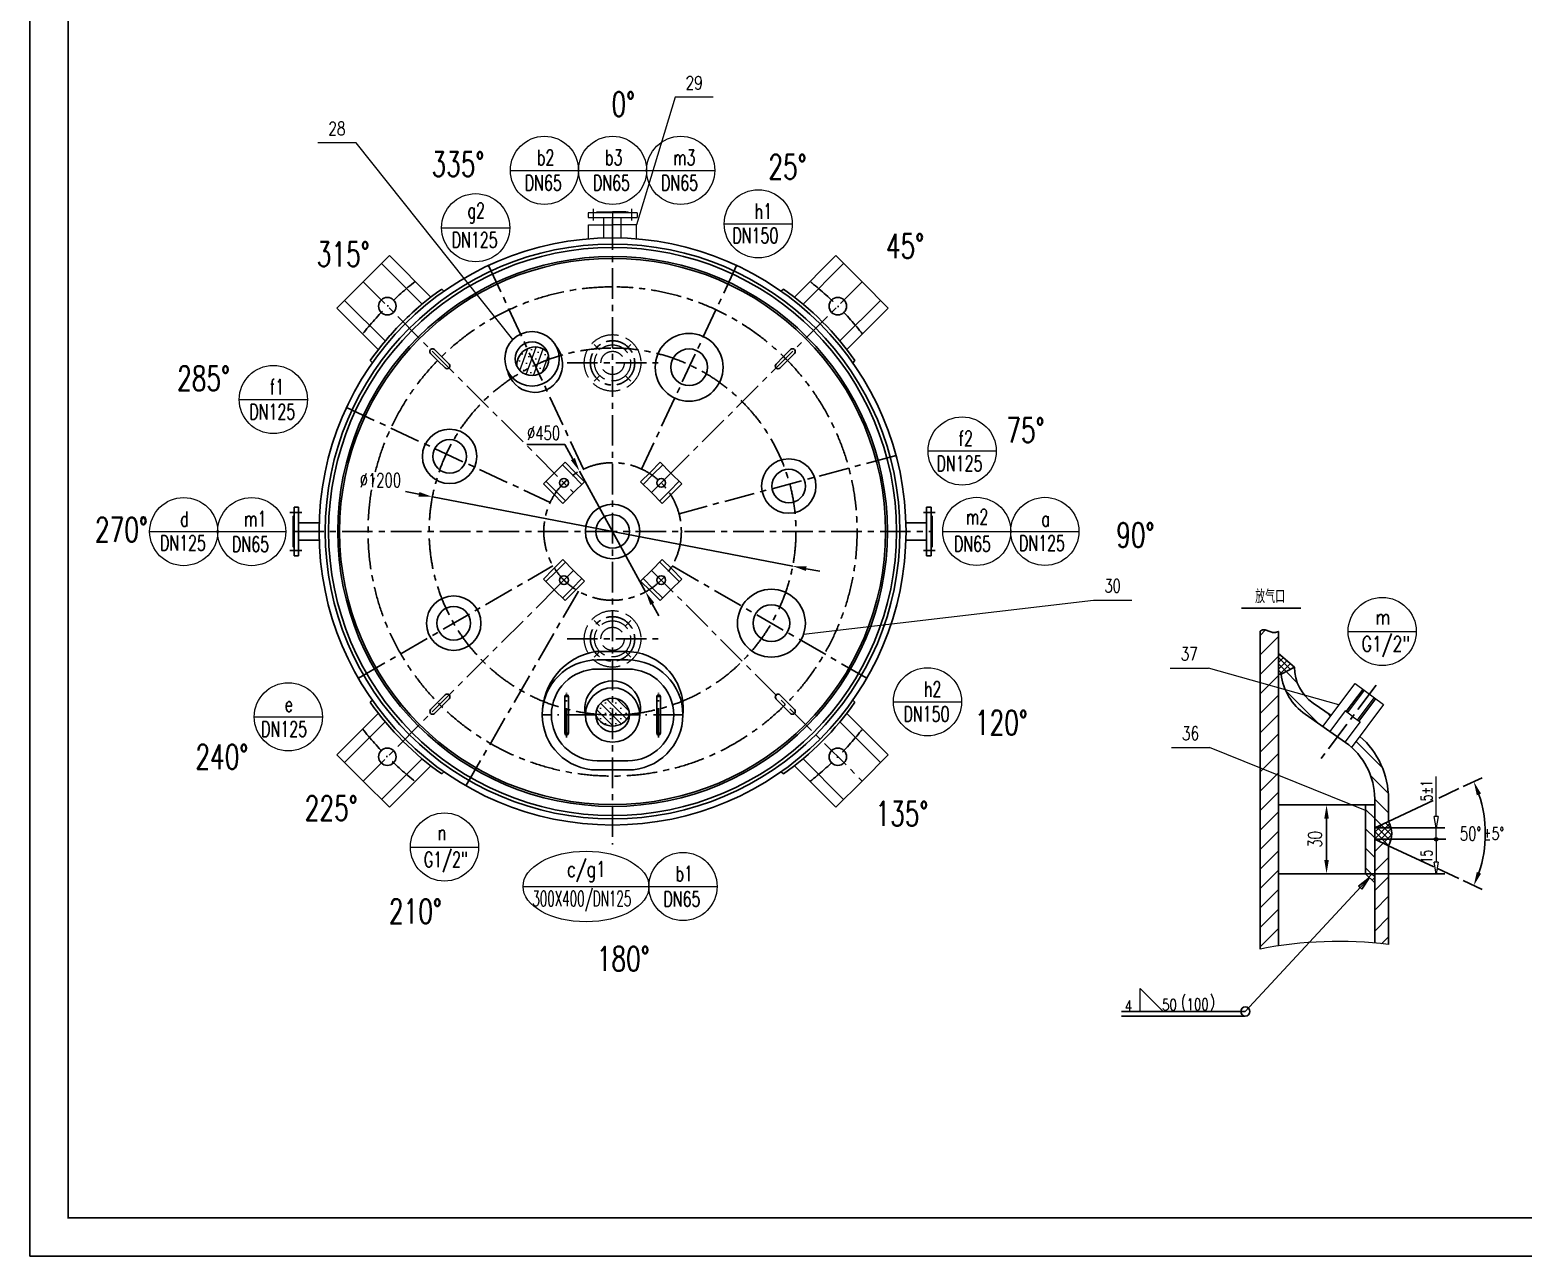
# Model space of a CAD drawing. Extents: x 21069 to 28494, y -750 to 9762.
# Drawn here: x 21069 to 25954, y -750 to 3260 of the extents above; entities that cross this region are included whole.
import ezdxf
from ezdxf.enums import TextEntityAlignment as Align

# ---------------------------------------------------------------- set-up
doc = ezdxf.new("R2010")
doc.units = 0
doc.header["$LTSCALE"] = 8
for name, pattern in [('ACAD_ISO02W100', [15, 12, -3]), ('ACAD_ISO10W100', [18, 12, -3, 0, -3]), ('CENTER', [2, 1.25, -0.25, 0.25, -0.25]), ('HIDDEN', [0.375, 0.25, -0.125])]:
    doc.linetypes.add(name, pattern=pattern)
for name, color, linetype in [('1', 1, 'Continuous'), ('3', 7, 'HIDDEN'), ('5', 7, 'Continuous'), ('BZCC', 7, 'Continuous'), ('K1', 4, 'Continuous'), ('tank', 1, 'Continuous'), ('tankx', 2, 'ACAD_ISO10W100'), ('tanky', 7, 'Continuous'), ('图层1', 1, 'Continuous'), ('图层2', 4, 'ACAD_ISO10W100'), ('点划线', 4, 'ACAD_ISO10W100')]:
    doc.layers.add(name, color=color, linetype=linetype)
doc.styles.add('hzfs', font='simplex.shx', dxfattribs={"width": 0.7, "bigfont": 'hzfs.shx'})
doc.dimstyles.new('PVCAD$0', dxfattribs={"dimscale": 15, "dimtxt": 3, "dimasz": 3, "dimexe": 2, "dimexo": 1, "dimgap": 1, "dimtad": 1, "dimdec": 0, "dimzin": 0, "dimdsep": 46, "dimtxsty": 'hzfs', "dimcen": 2.5, "dimclrd": 4, "dimclre": 4, "dimadec": 0, "dimazin": 0, "dimtfac": 1, "dimtmove": 0, "dimatfit": 0, "dimfxl": 1, "dimarcsym": 0})
doc.dimstyles.new('PVCAD$2', dxfattribs={"dimscale": 15, "dimtxt": 3, "dimasz": 3, "dimexe": 2, "dimexo": 1, "dimgap": 1, "dimtad": 2, "dimtih": 1, "dimdec": 0, "dimzin": 0, "dimdsep": 46, "dimtxsty": 'hzfs', "dimcen": 2.5, "dimclrd": 4, "dimclre": 4, "dimadec": 0, "dimazin": 0, "dimtfac": 1, "dimtmove": 0, "dimatfit": 0, "dimfxl": 1, "dimarcsym": 0})
doc.dimstyles.new('PVCAD$3', dxfattribs={"dimscale": 15, "dimtxt": 3, "dimasz": 3, "dimexe": 2, "dimexo": 1, "dimgap": 1, "dimtad": 1, "dimtoh": 1, "dimdec": 0, "dimzin": 0, "dimdsep": 46, "dimtxsty": 'hzfs', "dimcen": 2.5, "dimclrd": 4, "dimclre": 4, "dimadec": 0, "dimazin": 0, "dimtfac": 1, "dimtmove": 0, "dimatfit": 0, "dimfxl": 1, "dimarcsym": 0})

# ---------------------------------------------------------------- blocks, each defined once
blk = doc.blocks.new('*D178')
at = {"layer": '1', "color": 4, "linetype": 'ByBlock', "lineweight": -2}
for p, q in [((22819.1, 1904.1), (22694.6, 1904.1)), ((22845.2, 1856.5), (22819.1, 1904.1)), ((23083.3, 1422.5), (22866.9, 1817)), ((23104.9, 1383.1), (23126.6, 1343.6))]:
    blk.add_line(p, q, dxfattribs=at)
at = {"layer": '1', "color": 4, "linetype": 'ByBlock'}
for points in [[(22851.8, 1860.1), (22838.6, 1852.9), (22866.9, 1817)], [(23111.5, 1386.7), (23098.4, 1379.5), (23083.3, 1422.5)]]:
    blk.add_solid(points, dxfattribs=at)
at = {"layer": 'Defpoints', "color": 0, "linetype": 'ByBlock'}
for p in [(22866.9, 1817), (23083.3, 1422.5)]:
    blk.add_point(p, dxfattribs=at)
at = {"layer": '1', "color": 0, "linetype": 'ByBlock', "lineweight": 13, "insert": (22749.4, 1941.6), "char_height": 45, "attachment_point": 5, "style": 'hzfs'}
blk.add_mtext('∅450', dxfattribs=at)
blk = doc.blocks.new('*D179')
at = {"color": 4, "linetype": 'ByBlock', "lineweight": -2}
for p, q in [((22341.7, 1741.5), (22297.5, 1750)), ((23564.3, 1506.6), (22385.9, 1733)), ((23608.5, 1498.1), (23652.7, 1489.6))]:
    blk.add_line(p, q, dxfattribs=at)
at = {"color": 4, "linetype": 'ByBlock'}
for points in [[(22343.1, 1748.8), (22340.2, 1734.1), (22385.9, 1733)], [(23609.9, 1505.4), (23607.1, 1490.7), (23564.3, 1506.6)]]:
    blk.add_solid(points, dxfattribs=at)
at = {"layer": 'Defpoints', "color": 0, "linetype": 'ByBlock'}
for p in [(22385.9, 1733), (23564.3, 1506.6)]:
    blk.add_point(p, dxfattribs=at)
at = {"color": 0, "linetype": 'ByBlock', "lineweight": 13, "insert": (22215.7, 1787.5), "char_height": 45, "attachment_point": 5, "style": 'hzfs'}
blk.add_mtext('∅1200', dxfattribs=at)
blk = doc.blocks.new('*D181')
at = {"color": 4, "linetype": 'ByBlock', "lineweight": -2}
for p, q in [((25295.7, 725.5), (25280.7, 725.5)), ((25310.7, 680.5), (25310.7, 545.5)), ((25295.7, 500.5), (25280.7, 500.5))]:
    blk.add_line(p, q, dxfattribs=at)
at = {"color": 4, "linetype": 'ByBlock'}
for points in [[(25303.2, 680.5), (25318.2, 680.5), (25310.7, 725.5)], [(25303.2, 545.5), (25318.2, 545.5), (25310.7, 500.5)]]:
    blk.add_solid(points, dxfattribs=at)
at = {"layer": 'Defpoints', "color": 0, "linetype": 'ByBlock'}
for p in [(25310.7, 725.5), (25310.7, 500.5), (25310.7, 500.5)]:
    blk.add_point(p, dxfattribs=at)
at = {"color": 0, "linetype": 'ByBlock', "lineweight": 13, "insert": (25273.2, 613), "char_height": 45, "attachment_point": 5, "rotation": 90, "style": 'hzfs'}
blk.add_mtext('30', dxfattribs=at)
blk = doc.blocks.new('*D182')
at = {"color": 4, "linetype": 'ByBlock', "lineweight": -2}
for p, q in [((25757.2, 785.3), (25819.5, 814.3)), ((25757.2, 478.2), (25819.5, 449.2))]:
    blk.add_line(p, q, dxfattribs=at)
blk.add_arc((25428, 631.7), 402, 341.4166, 18.5834, dxfattribs=at)
at = {"color": 4, "linetype": 'ByBlock'}
for points in [[(25802.1, 757.1), (25816, 762.6), (25792.3, 801.6)], [(25816, 500.8), (25802.1, 506.4), (25792.3, 461.8)]]:
    blk.add_solid(points, dxfattribs=at)
at = {"layer": 'Defpoints', "color": 0, "linetype": 'ByBlock'}
for p in [(25677.5, 748.1), (25743.6, 778.9), (25825.8, 573.5), (25673.9, 517.1), (25743.6, 484.6)]:
    blk.add_point(p, dxfattribs=at)
at = {"color": 0, "linetype": 'ByBlock', "lineweight": 13, "insert": (25782, 631.7), "char_height": 45, "attachment_point": 5, "style": 'hzfs'}
blk.add_mtext('50°', dxfattribs=at)
blk = doc.blocks.new('_ClosedBlank')
at = {"color": 0, "linetype": 'ByBlock', "lineweight": -2}
for p, q in [((-1, 0.17), (0, 0)), ((-1, 0.17), (-1, -0.17)), ((0, 0), (-1, -0.17))]:
    blk.add_line(p, q, dxfattribs=at)

msp = doc.modelspace()

# ---------------------------------------------------------------- hatches: boundary and pattern name
at = {"layer": 'BZCC', "linetype": 'ByBlock', "lineweight": 13}
h = msp.add_hatch(dxfattribs=at)
h.set_pattern_fill('SACNCR', color=256, scale=10, angle=115, style=0)
h.set_pattern_definition([(250, (16601.864, 19097.01), (-22.37643, 8.144355), []), (250, (16608.98, 19081.75), (-22.37643, 8.144355), [0, -23.8125])])
h.paths.add_polyline_path([(22711.739, 2184.501), (22696.292, 2217.628, -0.30198323), (22761.586, 2207.745)])
h.paths.add_polyline_path([(22661.892, 2161.257, -0.30198323), (22696.292, 2217.628), (22711.739, 2184.501)])
h.paths.add_polyline_path([(22675.743, 2142.916, -0.10563719), (22661.892, 2161.257), (22711.739, 2184.501), (22720.364, 2166.006, 0.02059904)])
h.paths.add_polyline_path([(22675.743, 2142.916, -0.02059904), (22720.364, 2166.006), (22734.983, 2134.654, -0.29564023)])
h.paths.add_polyline_path([(22720.364, 2166.006), (22711.739, 2184.501), (22761.586, 2207.745, -0.10563719), (22766.733, 2185.345, 0.02059904)])
h.paths.add_polyline_path([(22734.983, 2134.654), (22720.364, 2166.006, -0.02059904), (22766.733, 2185.345, -0.29564023)])
h = msp.add_hatch(dxfattribs=at)
h.set_pattern_fill('SACNCR', color=256, scale=10, angle=90, style=0)
h.set_pattern_definition([(135, (24585.182, -16890.307), (-16.83798, -16.83798), []), (135, (24585.182, -16873.469), (-16.83798, -16.83798), [0, -23.8125])])
h.paths.add_polyline_path([(22975.074, 1019.777), (22975.074, 983.225, 0.30198323), (23030.074, 1019.777)])
h.paths.add_polyline_path([(22920.074, 1019.777, 0.30198323), (22975.074, 983.225), (22975.074, 1019.777)])
h.paths.add_polyline_path([(22924.877, 1042.253, 0.10563719), (22920.074, 1019.777), (22975.074, 1019.777), (22975.074, 1040.184, -0.02059904)])
h.paths.add_polyline_path([(22924.877, 1042.253, 0.02059904), (22975.074, 1040.184), (22975.074, 1074.777, 0.29564023)])
h.paths.add_polyline_path([(22975.074, 1040.184), (22975.074, 1019.777), (23030.074, 1019.777, 0.10563719), (23025.272, 1042.253, -0.02059904)])
h.paths.add_polyline_path([(22975.074, 1074.777), (22975.074, 1040.184, 0.02059904), (23025.272, 1042.253, 0.29564023)])

# ---------------------------------------------------------------- linework, layer by layer
for p, q in [((21068.963, 9762.342), (21068.963, -750.158)), ((25093.191, 1293.834), (25093.196, 1293.837)), ((25093.196, 1293.837), (25093.23, 1293.856)), ((25093.23, 1293.856), (25093.322, 1293.907)), ((25093.322, 1293.907), (25093.501, 1294.006)), ((25093.501, 1294.006), (25093.797, 1294.169)), ((25093.797, 1294.169), (25094.237, 1294.413)), ((25094.237, 1294.413), (25094.852, 1294.753)), ((25094.852, 1294.753), (25095.67, 1295.206)), ((25095.67, 1295.206), (25096.716, 1295.773)), ((25096.716, 1295.773), (25097.99, 1296.405)), ((25097.99, 1296.405), (25099.488, 1297.035)), ((25099.488, 1297.035), (25101.208, 1297.599)), ((25101.208, 1297.599), (25103.145, 1298.031)), ((25103.145, 1298.031), (25105.295, 1298.268)), ((25105.295, 1298.268), (25107.656, 1298.245)), ((25107.656, 1298.245), (25110.222, 1297.895)), ((25110.222, 1297.895), (25112.983, 1297.182)), ((25112.983, 1297.182), (25115.9, 1296.174)), ((25115.9, 1296.174), (25118.928, 1294.969)), ((25118.928, 1294.969), (25122.021, 1293.663)), ((25122.021, 1293.663), (25125.133, 1292.352)), ((25125.133, 1292.352), (25128.219, 1291.134)), ((25128.219, 1291.134), (25131.232, 1290.103)), ((25131.232, 1290.103), (25134.126, 1289.358)), ((25134.126, 1289.358), (25136.863, 1288.967)), ((25136.863, 1288.967), (25139.421, 1288.895)), ((25139.421, 1288.895), (25141.79, 1289.079)), ((25141.79, 1289.079), (25143.954, 1289.457)), ((25143.954, 1289.457), (25145.901, 1289.966)), ((25145.901, 1289.966), (25147.618, 1290.543)), ((25147.618, 1290.543), (25149.09, 1291.127)), ((25149.09, 1291.127), (25150.305, 1291.653)), ((25150.305, 1291.653), (25151.258, 1292.073)), ((25151.258, 1292.073), (25151.974, 1292.389)), ((25151.974, 1292.389), (25152.487, 1292.615)), ((25152.487, 1292.615), (25152.831, 1292.767)), ((25152.831, 1292.767), (25153.039, 1292.859)), ((25153.039, 1292.859), (25153.191, 1292.926)), ((25153.146, 1292.906), (25153.186, 1292.923)), ((21068.963, -750.158), (28493.963, -750.158))]:
    msp.add_line(p, q)
at = {"lineweight": 13}
for p, q in [((22640.767, 2800.848), (22863.639, 2800.848)), ((22863.639, 2800.848), (23086.51, 2800.848)), ((23086.51, 2800.848), (23309.382, 2800.848)), ((23055.074, 2661.777), (22895.074, 2661.777)), ((22895.074, 2661.777), (22895.074, 2646.777)), ((22895.074, 2646.777), (23055.074, 2646.777)), ((22912.574, 2636.443), (22912.574, 2675.026)), ((22921.993, 2661.777), (22925.074, 2664.777)), ((22925.074, 2664.777), (22975.074, 2664.777)), ((22946.574, 2579.354), (22946.574, 2646.777)), ((22975.074, 2664.777), (22975.074, 2569.777)), ((22975.074, 2664.777), (23025.074, 2664.777)), ((23018.779, 2664.777), (22975.074, 2664.777)), ((23003.574, 2579.354), (23003.574, 2646.777)), ((23028.155, 2661.777), (23025.074, 2664.777)), ((23037.574, 2636.443), (23037.574, 2675.026)), ((23055.074, 2661.777), (23055.074, 2646.777)), ((22415.887, 2613.216), (22638.759, 2613.216)), ((22896.858, 2575.963), (22896.858, 2622.869)), ((22896.858, 2622.869), (22975.074, 2622.869)), ((23053.29, 2622.869), (22975.074, 2622.869)), ((23053.29, 2575.963), (23053.29, 2622.869)), ((23340.255, 2625.881), (23563.127, 2625.881)), ((21753.896, 2051.434), (21976.768, 2051.434)), ((24007.266, 1883.067), (24230.137, 1883.067)), ((21460.838, 1619.346), (21683.709, 1619.346)), ((21682.981, 1619.346), (21905.852, 1619.346)), ((24054.91, 1620.04), (24277.782, 1620.04)), ((24277.782, 1620.04), (24500.653, 1620.04)), ((25381.321, 1292.797), (25604.193, 1292.797)), ((23893.845, 1062.833), (24116.717, 1062.833)), ((21803.054, 1013.603), (22025.926, 1013.603)), ((22313.919, 587.768), (22536.791, 587.768)), ((22682.239, 458.7), (23094.172, 458.7)), ((23094.172, 458.7), (23317.044, 458.7))]:
    msp.add_line(p, q, dxfattribs=at)
at = {"linetype": 'ByBlock', "lineweight": 13}
for p, q in [((25351.192, 1052.387), (24924.168, 1173.05)), ((25438.191, 706.745), (24928.181, 912.813))]:
    msp.add_line(p, q, dxfattribs=at)
at = {"color": 4, "linetype": 'ByBlock', "lineweight": 13}
for p, q in [((25669.087, 687.995), (25669.087, 818.798)), ((25685.572, 650.495), (25644.087, 650.495)), ((25669.087, 612.995), (25669.087, 650.495)), ((25685.572, 612.995), (25644.087, 612.995)), ((25688.033, 612.995), (25644.087, 612.995)), ((25669.087, 612.995), (25669.087, 537.995)), ((25669.087, 575.495), (25669.087, 537.995)), ((25685.572, 500.495), (25644.087, 500.495))]:
    msp.add_line(p, q, dxfattribs=at)
at = {"color": 7, "linetype": 'ByBlock', "lineweight": 13}
for p, q in [((24700.89, 49.982), (24700.89, 124.982)), ((24700.89, 124.982), (24775.89, 49.982))]:
    msp.add_line(p, q, dxfattribs=at)
at = {"lineweight": 13}
for centre in [(22752.203, 2800.848), (22975.074, 2800.848), (23197.946, 2800.848), (23451.691, 2625.881), (22527.323, 2613.216), (21865.332, 2051.434), (24118.702, 1883.067), (21572.274, 1619.346), (21794.416, 1619.346), (24166.346, 1620.04), (24389.218, 1620.04), (25492.757, 1292.797), (24005.281, 1062.833), (21914.49, 1013.603), (22425.355, 587.768), (23205.608, 458.7)]:
    msp.add_circle(centre, 111.436, dxfattribs=at)
at = {"linetype": 'ByBlock', "lineweight": 13}
msp.add_circle((25669.087, 612.995), 5.952, dxfattribs=at)
msp.add_arc((25349.394, -1040.626), 1319.651, 82.869955, 101.194732, dxfattribs=at)
at = {"lineweight": 13}
msp.add_ellipse((22888.205, 458.7), major_axis=(-205.967, 0), ratio=0.56066063, dxfattribs=at)
at = {"layer": '1'}
for p, q in [((25093.191, 1293.834), (25093.191, 253.916)), ((25153.191, 1292.926), (25153.191, 264.358)), ((25153.191, 1220.495), (25205.691, 1175.495)), ((25162.046, 1152.995), (25205.691, 1175.495)), ((25162.046, 1152.995), (25153.191, 1152.995)), ((25325.223, 1017.617), (25266.457, 1058.766)), ((25372.246, 929.756), (25240.646, 1021.904)), ((25468.191, 650.495), (25468.191, 745.447)), ((25513.191, 671.479), (25513.191, 745.447)), ((25468.191, 725.495), (25153.191, 725.495)), ((25438.191, 500.495), (25438.191, 725.495)), ((25468.191, 650.495), (25513.191, 671.479)), ((25468.191, 273.667), (25468.191, 650.495)), ((25468.191, 612.995), (25513.191, 592.011)), ((25513.191, 268.821), (25513.191, 592.011)), ((25468.191, 500.495), (25153.191, 500.495)), ((25438.191, 500.495), (25468.191, 470.495))]:
    msp.add_line(p, q, dxfattribs=at)
at = {"layer": '1', "linetype": 'ByBlock', "lineweight": 13}
for p, q in [((25298.394, 981.695), (25403.989, 1123.079)), ((25379.761, 1027.254), (25434.378, 1100.382)), ((25403.989, 1123.079), (25497.261, 1053.417)), ((25412.255, 1002.985), (25466.872, 1076.114)), ((25371.794, 1033.204), (25321.218, 965.487)), ((25396.008, 1015.119), (25371.794, 1033.204)), ((25497.261, 1053.417), (25391.667, 912.033)), ((25420.222, 997.035), (25370.754, 930.801)), ((25396.008, 1015.119), (25420.222, 997.035))]:
    msp.add_line(p, q, dxfattribs=at)
at = {"layer": '1'}
for centre, radius, start, end in [((25348.191, 1175.495), 142.5, 180, 235), ((25348.191, 1175.495), 187.5, 186.892103, 235), ((25243.191, 745.447), 225, 0, 55), ((25243.191, 745.447), 270, 0, 49.151413), ((25445.296, 631.745), 78.667, 329.662766, 30.337234)]:
    msp.add_arc(centre, radius, start, end, dxfattribs=at)
at = {"layer": '3'}
msp.add_line((24639.756, 34.982), (25044.771, 34.982), dxfattribs=at)
at = {"layer": '5'}
for p, q in [((25032.874, 1368.803), (25226.058, 1368.803)), ((25093.191, 1279.529), (25111.283, 1297.621)), ((25093.191, 1215.89), (25153.191, 1275.89)), ((25093.191, 1152.25), (25153.191, 1212.25)), ((25153.191, 1212.25), (25157.631, 1216.689)), ((25192.555, 1168.723), (25153.191, 1208.087)), ((25153.191, 1191.037), (25169.053, 1206.899)), ((25153.191, 1169.824), (25180.476, 1197.108)), ((25178.558, 1161.507), (25153.191, 1186.873)), ((25157.576, 1152.995), (25191.898, 1187.317)), ((25196.604, 1170.81), (25203.321, 1177.527)), ((25093.191, 1088.61), (25153.191, 1148.61)), ((25164.561, 1154.291), (25153.191, 1165.66)), ((25214.861, 1125.204), (25178.558, 1161.507)), ((25093.191, 1024.971), (25153.191, 1084.971)), ((25286.93, 989.495), (25176.669, 1099.756)), ((25375.351, 1030.547), (25429.968, 1103.676)), ((25416.665, 999.691), (25471.282, 1072.82)), ((25093.191, 961.331), (25153.191, 1021.331)), ((25324.037, 1016.028), (25315.966, 1024.099)), ((25093.191, 897.692), (25153.191, 957.692)), ((25493.57, 846.495), (25407.214, 932.85)), ((25093.191, 834.052), (25153.191, 894.052)), ((25093.191, 770.412), (25153.191, 830.412)), ((25512.563, 763.862), (25454.961, 821.464)), ((25093.191, 706.773), (25153.191, 766.773)), ((25513.191, 699.594), (25468.191, 744.594)), ((25513.191, 671.479), (25659.585, 739.743)), ((25677.488, 748.091), (25743.64, 778.938)), ((25093.191, 643.133), (25153.191, 703.133)), ((25468.191, 680.954), (25438.191, 710.954)), ((25093.191, 579.493), (25153.191, 639.493)), ((25468.191, 617.315), (25438.191, 647.315)), ((25488.965, 660.181), (25468.191, 680.954)), ((25468.191, 615.082), (25517.066, 663.957)), ((25468.191, 636.295), (25494.797, 662.901)), ((25468.191, 650.495), (25698.072, 650.495)), ((25468.191, 638.528), (25513.746, 592.974)), ((25474.497, 653.435), (25520.207, 607.726)), ((25481.235, 606.912), (25522.276, 647.953)), ((25488.965, 660.181), (25523.71, 625.436)), ((25503.432, 666.927), (25522.241, 648.118)), ((25476.286, 609.22), (25468.191, 617.315)), ((25468.191, 612.995), (25700.533, 612.995)), ((25468.191, 612.995), (25698.072, 612.995)), ((25468.191, 572.656), (25495.702, 600.166)), ((25495.702, 600.166), (25523.89, 628.355)), ((25513.191, 592.011), (25661.786, 522.72)), ((25093.191, 515.854), (25153.191, 575.854)), ((25468.191, 553.675), (25438.191, 583.675)), ((25468.191, 509.016), (25513.191, 554.016)), ((25093.191, 452.214), (25153.191, 512.214)), ((25457.732, 500.495), (25438.191, 520.036)), ((25438.324, 500.362), (25438.457, 500.495)), ((25448.931, 489.755), (25459.67, 500.495)), ((25468.191, 490.036), (25457.732, 500.495)), ((25468.191, 500.495), (25698.072, 500.495)), ((25468.191, 445.377), (25513.191, 490.377)), ((25673.927, 517.059), (25743.64, 484.551)), ((25044.771, 49.982), (25450.939, 487.747)), ((25093.191, 388.575), (25153.191, 448.575)), ((25450.939, 487.747), (25415.325, 460.24)), ((25415.325, 460.24), (25426.172, 450.176)), ((25450.939, 487.747), (25426.172, 450.176)), ((25459.537, 479.149), (25468.191, 487.803)), ((25468.191, 381.737), (25513.191, 426.737)), ((25093.191, 324.935), (25153.191, 384.935)), ((25468.191, 312.961), (25513.191, 357.961)), ((25093.191, 261.295), (25153.191, 321.295)), ((25490.346, 271.476), (25513.191, 294.321)), ((24639.756, 49.982), (25044.771, 49.982))]:
    msp.add_line(p, q, dxfattribs=at)
msp.add_circle((25044.771, 49.982), 15, dxfattribs=at)
at = {"layer": 'K1', "const_width": 5}
msp.add_lwpolyline([(21193.963, -625.158), (21193.963, 9449.842), (28368.963, 9449.842), (28368.963, -625.158)], close=True, dxfattribs=at)
at = {"layer": 'tank', "color": 3, "linetype": 'ACAD_ISO02W100', "lineweight": 13}
for centre, radius in [((22975.074, 2171.045), 92.5), ((22975.074, 2171.045), 59), ((22975.074, 2171.045), 38), ((22975.074, 1268.508), 92.5), ((22975.074, 1268.508), 59), ((22975.074, 1268.508), 38)]:
    msp.add_circle(centre, radius, dxfattribs=at)
at = {"layer": 'tankx', "linetype": 'ByBlock', "lineweight": 13}
for p, q in [((22914.97, 2231.149), (22932.648, 2213.471)), ((23035.178, 2231.149), (23017.501, 2213.471)), ((22914.97, 2110.941), (22932.648, 2128.619)), ((23035.178, 2110.941), (23017.501, 2128.619)), ((22914.97, 1328.612), (22932.648, 1310.935)), ((23035.178, 1328.612), (23017.501, 1310.935)), ((22914.97, 1208.404), (22932.648, 1226.082)), ((23035.178, 1208.404), (23017.501, 1226.082))]:
    msp.add_line(p, q, dxfattribs=at)
at = {"layer": 'tanky', "linetype": 'ByBlock', "lineweight": 13}
for p, q in [((23179.52, 3040.369), (23053.29, 2622.869)), ((23304.52, 3040.369), (23179.52, 3040.369)), ((22135.98, 2890.958), (22010.98, 2890.958)), ((22648.607, 2247.234), (22135.98, 2890.958)), ((23599.72, 1283.87), (24548.43, 1395.094)), ((24548.43, 1395.094), (24673.43, 1395.094)), ((24799.168, 1173.05), (24924.168, 1173.05)), ((24803.181, 912.813), (24928.181, 912.813))]:
    msp.add_line(p, q, dxfattribs=at)
at = {"layer": '图层1'}
for p, q in [((22245.007, 2521.855), (22159.002, 2435.849)), ((22352.046, 2363.508), (22219.353, 2496.201)), ((22380.253, 2386.608), (22245.007, 2521.855)), ((23569.895, 2386.608), (23705.142, 2521.855)), ((23598.103, 2363.508), (23730.796, 2496.201)), ((23705.142, 2521.855), (23791.147, 2435.849)), ((22072.996, 2349.844), (22159.002, 2435.849)), ((22423.215, 2405.303), (22416.413, 2412.744)), ((23526.933, 2405.303), (23533.736, 2412.744)), ((23877.152, 2349.844), (23791.147, 2435.849)), ((22208.243, 2214.598), (22072.996, 2349.844)), ((22231.343, 2242.805), (22098.65, 2375.498)), ((23718.805, 2242.805), (23851.498, 2375.498)), ((23741.906, 2214.598), (23877.152, 2349.844)), ((22403.913, 2178.344), (22379.978, 2202.228)), ((22403.913, 2178.344), (22379.978, 2202.228)), ((22416.627, 2191.085), (22392.693, 2214.969)), ((22416.627, 2191.085), (22392.693, 2214.969)), ((23533.642, 2190.938), (23557.526, 2214.873)), ((23533.642, 2190.938), (23557.526, 2214.873)), ((23546.383, 2178.224), (23570.267, 2202.158)), ((23546.383, 2178.224), (23570.267, 2202.158)), ((22189.548, 2171.636), (22182.107, 2178.438)), ((22403.913, 2178.344), (22427.847, 2154.46)), ((22403.913, 2178.344), (22427.847, 2154.46)), ((22416.627, 2191.085), (22440.561, 2167.201)), ((22416.627, 2191.085), (22440.561, 2167.201)), ((23533.642, 2190.938), (23509.758, 2167.004)), ((23533.642, 2190.938), (23509.758, 2167.004)), ((23546.383, 2178.224), (23522.499, 2154.289)), ((23546.383, 2178.224), (23522.499, 2154.289)), ((23760.6, 2171.636), (23768.042, 2178.438)), ((22784.155, 1810.696), (22748.8, 1775.34)), ((22784.155, 1810.696), (22819.511, 1846.051)), ((22819.511, 1846.051), (22851.331, 1814.231)), ((22819.511, 1846.051), (22851.331, 1814.231)), ((22883.15, 1782.411), (22851.331, 1814.231)), ((22883.15, 1782.411), (22851.331, 1814.231)), ((23066.998, 1782.411), (23098.818, 1814.231)), ((23130.638, 1846.051), (23098.818, 1814.231)), ((23165.993, 1810.696), (23130.638, 1846.051)), ((23165.993, 1810.696), (23201.348, 1775.34)), ((22748.8, 1775.34), (22780.62, 1743.52)), ((22847.795, 1747.056), (22883.15, 1782.411)), ((23102.353, 1747.056), (23066.998, 1782.411)), ((23201.348, 1775.34), (23169.529, 1743.52)), ((23201.348, 1775.34), (23169.529, 1743.52)), ((22812.44, 1711.701), (22780.62, 1743.52)), ((22847.795, 1747.056), (22812.44, 1711.701)), ((23102.353, 1747.056), (23137.709, 1711.701)), ((23137.709, 1711.701), (23169.529, 1743.52)), ((23137.709, 1711.701), (23169.529, 1743.52)), ((21933.074, 1672.857), (21930.074, 1669.777)), ((21930.074, 1669.777), (21930.074, 1619.777)), ((21933.074, 1539.777), (21933.074, 1699.777)), ((21933.074, 1699.777), (21948.074, 1699.777)), ((21948.074, 1699.777), (21948.074, 1539.777)), ((24002.074, 1699.777), (24002.074, 1539.777)), ((24017.074, 1699.777), (24002.074, 1699.777)), ((24017.074, 1539.777), (24017.074, 1699.777)), ((24017.074, 1672.857), (24020.074, 1669.777)), ((24020.074, 1669.777), (24020.074, 1619.777)), ((21930.074, 1619.777), (21930.074, 1569.777)), ((21930.074, 1576.072), (21930.074, 1619.777)), ((22015.497, 1648.277), (21948.074, 1648.277)), ((23934.651, 1648.277), (24002.074, 1648.277)), ((24020.074, 1619.777), (24020.074, 1569.777)), ((24020.074, 1576.072), (24020.074, 1619.777)), ((21933.074, 1566.696), (21930.074, 1569.777)), ((22015.497, 1591.277), (21948.074, 1591.277)), ((23934.651, 1591.277), (24002.074, 1591.277)), ((24017.074, 1566.696), (24020.074, 1569.777)), ((21933.074, 1539.777), (21948.074, 1539.777)), ((22812.44, 1527.853), (22780.62, 1496.033)), ((22812.44, 1527.853), (22780.62, 1496.033)), ((22847.795, 1492.497), (22812.44, 1527.853)), ((23102.353, 1492.497), (23137.709, 1527.853)), ((23137.709, 1527.853), (23169.529, 1496.033)), ((24017.074, 1539.777), (24002.074, 1539.777)), ((22748.8, 1464.213), (22780.62, 1496.033)), ((22748.8, 1464.213), (22780.62, 1496.033)), ((22847.795, 1492.497), (22883.15, 1457.142)), ((23102.353, 1492.497), (23066.998, 1457.142)), ((23201.348, 1464.213), (23169.529, 1496.033)), ((22784.155, 1428.858), (22748.8, 1464.213)), ((22784.155, 1428.858), (22819.511, 1393.503)), ((22819.511, 1393.503), (22851.331, 1425.322)), ((22883.15, 1457.142), (22851.331, 1425.322)), ((23066.998, 1457.142), (23098.818, 1425.322)), ((23066.998, 1457.142), (23098.818, 1425.322)), ((23130.638, 1393.503), (23098.818, 1425.322)), ((23130.638, 1393.503), (23098.818, 1425.322)), ((23165.993, 1428.858), (23130.638, 1393.503)), ((23165.993, 1428.858), (23201.348, 1464.213)), ((22919.695, 1227.085), (23025.074, 1227.085)), ((22925.074, 1199.777), (23025.074, 1199.777)), ((22925.074, 1169.777), (23025.074, 1169.777)), ((22403.766, 1061.33), (22427.65, 1085.264)), ((22403.766, 1061.33), (22427.65, 1085.264)), ((22818.596, 959.777), (22818.596, 1079.777)), ((22830.596, 1079.777), (22818.596, 1079.777)), ((22830.596, 959.777), (22830.596, 1079.777)), ((23119.553, 1079.777), (23131.553, 1079.777)), ((23119.553, 959.777), (23119.553, 1079.777)), ((23131.553, 959.777), (23131.553, 1079.777)), ((23546.236, 1061.209), (23522.302, 1085.093)), ((23546.236, 1061.209), (23522.302, 1085.093)), ((22189.548, 1067.918), (22182.107, 1061.115)), ((22403.766, 1061.33), (22379.882, 1037.395)), ((22403.766, 1061.33), (22379.882, 1037.395)), ((22416.507, 1048.615), (22392.623, 1024.681)), ((22416.507, 1048.615), (22392.623, 1024.681)), ((22416.507, 1048.615), (22440.391, 1072.549)), ((22416.507, 1048.615), (22440.391, 1072.549)), ((23533.521, 1048.468), (23509.587, 1072.352)), ((23533.521, 1048.468), (23509.587, 1072.352)), ((23533.521, 1048.468), (23557.456, 1024.584)), ((23533.521, 1048.468), (23557.456, 1024.584)), ((23546.236, 1061.209), (23570.17, 1037.325)), ((23546.236, 1061.209), (23570.17, 1037.325)), ((23760.6, 1067.918), (23768.042, 1061.115)), ((22208.243, 1024.956), (22072.996, 889.709)), ((22231.343, 996.748), (22098.65, 864.055)), ((23718.805, 996.748), (23851.498, 864.055)), ((23741.906, 1024.956), (23877.152, 889.709)), ((22830.596, 959.777), (22818.596, 959.777)), ((23119.553, 959.777), (23131.553, 959.777)), ((22072.996, 889.709), (22159.002, 803.704)), ((23877.152, 889.709), (23791.147, 803.704)), ((22352.046, 876.046), (22219.353, 743.353)), ((22380.253, 852.945), (22245.007, 717.699)), ((22423.215, 834.25), (22416.413, 826.809)), ((22925.074, 869.777), (23025.074, 869.777)), ((22925.074, 839.777), (23025.074, 839.777)), ((23526.933, 834.25), (23533.736, 826.809)), ((23569.895, 852.945), (23705.142, 717.699)), ((23598.103, 876.046), (23730.796, 743.353)), ((22245.007, 717.699), (22159.002, 803.704)), ((23705.142, 717.699), (23791.147, 803.704))]:
    msp.add_line(p, q, dxfattribs=at)
for centre, radius in [((22975.074, 1619.777), 960), ((22975.074, 1619.777), 940), ((22975.074, 1619.777), 928.986), ((22975.074, 1619.777), 899.128), ((22975.074, 1619.777), 893), ((22238.287, 2356.564), 28.513), ((23711.862, 2356.564), 28.513), ((22711.739, 2184.501), 89), ((23225.462, 2156.77), 111), ((22711.739, 2184.501), 55), ((23225.462, 2156.77), 60), ((22442.162, 1865.322), 89), ((22442.162, 1865.322), 55), ((23551.457, 1768.283), 89), ((23551.457, 1768.283), 55), ((22815.975, 1778.876), 14.5), ((23134.173, 1778.876), 14.5), ((22975.074, 1619.777), 89), ((22975.074, 1619.777), 55), ((22815.975, 1460.678), 14.5), ((23134.173, 1460.678), 14.5), ((23494.685, 1319.766), 111), ((22455.459, 1319.777), 89), ((22455.459, 1319.777), 55), ((23494.685, 1319.766), 60), ((22975.074, 1019.777), 89), ((22975.074, 1019.777), 55), ((22238.287, 882.989), 28.513), ((23711.862, 882.989), 28.513)]:
    msp.add_circle(centre, radius, dxfattribs=at)
for centre, radius, start, end in [((22975.074, 1619.777), 970, 125.165449, 144.834551), ((22975.074, 1619.777), 970, 35.165449, 54.834551), ((22975.074, 1619.777), 970, 130.305011, 139.694989), ((22386.336, 2208.599), 9, 45.060244, 225.060244), ((22386.336, 2208.599), 9, 45.060244, 225.060244), ((22386.336, 2208.599), 9, 45.060244, 225.060244), ((22386.336, 2208.599), 9, 45.060244, 225.060244), ((22386.336, 2208.599), 9, 45.060244, 225.060244), ((22386.336, 2208.599), 9, 45.060244, 225.060244), ((22386.336, 2208.599), 9, 45.060244, 225.060244), ((22386.336, 2208.599), 9, 45.060244, 225.060244), ((22720.337, 2166.063), 91.296, 192.12413, 37.87587), ((22721.503, 2163.561), 59.656, 47.786258, 182.213742), ((23563.896, 2208.515), 9, 315.060244, 135.060244), ((23563.896, 2208.515), 9, 315.060244, 135.060244), ((23563.896, 2208.515), 9, 315.060244, 135.060244), ((23563.896, 2208.515), 9, 315.060244, 135.060244), ((23563.896, 2208.515), 9, 315.060244, 135.060244), ((23563.896, 2208.515), 9, 315.060244, 135.060244), ((23563.896, 2208.515), 9, 315.060244, 135.060244), ((23563.896, 2208.515), 9, 315.060244, 135.060244), ((22434.204, 2160.831), 9, 225.060244, 45.060244), ((22434.204, 2160.831), 9, 225.060244, 45.060244), ((22434.204, 2160.831), 9, 225.060244, 45.060244), ((22434.204, 2160.831), 9, 225.060244, 45.060244), ((22434.204, 2160.831), 9, 225.060244, 45.060244), ((22434.204, 2160.831), 9, 225.060244, 45.060244), ((22434.204, 2160.831), 9, 225.060244, 45.060244), ((22434.204, 2160.831), 9, 225.060244, 45.060244), ((23516.128, 2160.647), 9, 135.060244, 315.060244), ((23516.128, 2160.647), 9, 135.060244, 315.060244), ((23516.128, 2160.647), 9, 135.060244, 315.060244), ((23516.128, 2160.647), 9, 135.060244, 315.060244), ((23516.128, 2160.647), 9, 135.060244, 315.060244), ((23516.128, 2160.647), 9, 135.060244, 315.060244), ((23516.128, 2160.647), 9, 135.060244, 315.060244), ((23516.128, 2160.647), 9, 135.060244, 315.060244), ((23516.128, 2160.647), 9, 135.060244, 315.060244), ((23516.128, 2160.647), 9, 135.060244, 315.060244), ((23516.128, 2160.647), 9, 135.060244, 315.060244), ((23516.128, 2160.647), 9, 135.060244, 315.060244), ((23516.128, 2160.647), 9, 135.060244, 315.060244), ((23516.128, 2160.647), 9, 135.060244, 315.060244), ((23516.128, 2160.647), 9, 135.060244, 315.060244), ((23516.128, 2160.647), 9, 135.060244, 315.060244), ((22953.422, 1021.478), 208.355, 99.315666, 180.467829), ((23019.024, 1040.033), 187.15, 353.786432, 88.147293), ((22925.074, 1019.777), 180, 90, 270), ((23025.074, 1019.777), 180, 270, 90), ((22925.074, 1019.777), 150, 90, 270), ((22975.074, 1040.121), 91.296, 347.12413, 192.87587), ((23025.074, 1019.777), 150, 270, 90), ((22434.02, 1078.907), 9, 315.060244, 135.060244), ((22434.02, 1078.907), 9, 315.060244, 135.060244), ((22434.02, 1078.907), 9, 315.060244, 135.060244), ((22434.02, 1078.907), 9, 315.060244, 135.060244), ((22434.02, 1078.907), 9, 315.060244, 135.060244), ((22434.02, 1078.907), 9, 315.060244, 135.060244), ((22434.02, 1078.907), 9, 315.060244, 135.060244), ((22434.02, 1078.907), 9, 315.060244, 135.060244), ((22824.596, 1079.777), 6, 0, 180), ((23125.553, 1079.777), 6, 0, 180), ((23516.128, 1078.907), 9, 44.939756, 224.939756), ((22975.074, 1619.777), 970, 215.165449, 234.834551), ((22386.252, 1031.038), 9, 135.060244, 315.060244), ((22386.252, 1031.038), 9, 135.060244, 315.060244), ((22386.252, 1031.038), 9, 135.060244, 315.060244), ((22386.252, 1031.038), 9, 135.060244, 315.060244), ((22386.252, 1031.038), 9, 135.060244, 315.060244), ((22386.252, 1031.038), 9, 135.060244, 315.060244), ((22386.252, 1031.038), 9, 135.060244, 315.060244), ((22386.252, 1031.038), 9, 135.060244, 315.060244), ((22975.074, 1619.777), 970, 305.165449, 324.834551), ((23563.813, 1030.955), 9, 225.060244, 45.060244), ((23563.813, 1030.955), 9, 225.060244, 45.060244), ((23563.813, 1030.955), 9, 225.060244, 45.060244), ((23563.813, 1030.955), 9, 225.060244, 45.060244), ((23563.813, 1030.955), 9, 225.060244, 45.060244), ((23563.813, 1030.955), 9, 225.060244, 45.060244), ((23563.813, 1030.955), 9, 225.060244, 45.060244), ((23563.813, 1030.955), 9, 225.060244, 45.060244), ((22975.074, 1042.881), 59.656, 202.786258, 337.213742), ((22824.596, 959.777), 6, 180, 0), ((23125.553, 959.777), 6, 180, 0)]:
    msp.add_arc(centre, radius, start, end, dxfattribs=at)
at = {"layer": '图层2', "linetype": 'CENTER', "ltscale": 10}
for p, q in [((22975.074, 2640.641), (22975.074, 596.376)), ((22879.985, 1823.696), (22569.361, 2489.832)), ((23380.775, 2489.838), (23070.15, 1823.702)), ((22159.002, 2435.849), (22847.795, 1747.056)), ((23791.147, 2435.849), (23102.353, 1747.056)), ((23791.147, 2435.849), (23102.353, 1747.056)), ((22826.219, 2171.045), (23123.929, 2171.045)), ((22105.019, 2025.49), (22771.155, 1714.866)), ((23902.36, 1868.256), (23192.404, 1678.024)), ((21930.074, 1619.777), (24020.074, 1619.777)), ((22143.69, 1139.777), (22780.219, 1507.277)), ((22159.002, 803.704), (22847.795, 1492.497)), ((23102.353, 1492.497), (23791.147, 803.704)), ((23169.93, 1507.277), (23806.459, 1139.777)), ((22863.124, 1424.605), (22495.624, 788.075)), ((22826.219, 1268.508), (23123.929, 1268.508)), ((25472.526, 1117.572), (25282.456, 863.082))]:
    msp.add_line(p, q, dxfattribs=at)
at = {"layer": '图层2'}
for p, q in [((22811.025, 1837.566), (22842.845, 1805.746)), ((23165.993, 1810.696), (23102.353, 1747.056)), ((23139.123, 1837.566), (23107.303, 1805.746)), ((22757.285, 1783.825), (22789.105, 1752.006)), ((22874.665, 1773.926), (22842.845, 1805.746)), ((23075.483, 1773.926), (23107.303, 1805.746)), ((23192.863, 1783.825), (23161.043, 1752.006)), ((22820.925, 1720.186), (22789.105, 1752.006)), ((23129.224, 1720.186), (23161.043, 1752.006)), ((21958.408, 1682.277), (21919.825, 1682.277)), ((23991.741, 1682.277), (24030.323, 1682.277)), ((21958.408, 1557.277), (21919.825, 1557.277)), ((22820.925, 1519.368), (22789.105, 1487.548)), ((23129.224, 1519.368), (23161.043, 1487.548)), ((23991.741, 1557.277), (24030.323, 1557.277)), ((22757.285, 1455.728), (22789.105, 1487.548)), ((22784.155, 1428.858), (22847.795, 1492.497)), ((22874.665, 1465.627), (22842.845, 1433.808)), ((23075.483, 1465.627), (23107.303, 1433.808)), ((23165.993, 1428.858), (23102.353, 1492.497)), ((23192.863, 1455.728), (23161.043, 1487.548)), ((22811.025, 1401.988), (22842.845, 1433.808)), ((23139.123, 1401.988), (23107.303, 1433.808)), ((22824.596, 946.237), (22824.596, 1091.812)), ((23125.553, 946.237), (23125.553, 1091.812)), ((23205.074, 1019.777), (22745.074, 1019.777))]:
    msp.add_line(p, q, dxfattribs=at)
at = {"layer": '图层2', "linetype": 'CENTER', "ltscale": 10}
for centre, radius in [((22975.074, 2171.045), 72.5), ((22975.074, 1619.777), 225), ((22975.074, 1268.508), 72.5)]:
    msp.add_circle(centre, radius, dxfattribs=at)
for radius, start, end in [(800, 90, 89.013834), (600, 90.502406, 90)]:
    msp.add_arc((22975.074, 1619.777), radius, start, end, dxfattribs=at)
at = {"layer": '点划线'}
for start, end in [(128.29658, 141.70342), (38.29658, 51.70342), (218.29658, 231.70342), (308.29658, 321.70342)]:
    msp.add_arc((22975.074, 1619.777), 1041.975, start, end, dxfattribs=at)

# ---------------------------------------------------------------- block references
at = {"color": 4, "linetype": 'ByBlock', "lineweight": 13, "xscale": 37.5, "yscale": 37.5, "zscale": 37.5, "rotation": 270}
for p in [(25669.087, 650.495), (25669.087, 500.495)]:
    msp.add_blockref('_ClosedBlank', p, dxfattribs=at)

# ---------------------------------------------------------------- texts
at = {"lineweight": 13, "style": 'hzfs'}
for s, width, p in [('b2', 0.68, (22727.866, 2817.88)), ('b3', 0.68, (22950.737, 2817.88)), ('m3', 0.68, (23173.609, 2817.88)), ('DN65', 0.68, (22688.189, 2734.93)), ('DN65', 0.68, (22911.061, 2734.93)), ('DN65', 0.68, (23133.932, 2734.93)), ('g2', 0.68, (22500.74, 2644.599)), ('h1', 0.68, (23440.226, 2642.156)), ('DN125', 0.68, (22449.169, 2548.166)), ('DN150', 0.68, (23367.303, 2562.635)), ('f1', 0.68, (21853.866, 2067.709)), ('DN125', 0.68, (21787.178, 1986.383)), ('f2', 0.68, (24107.236, 1899.343)), ('DN125', 0.68, (24035.043, 1817.149)), ('d', 0.68, (21560.808, 1635.621)), ('m1', 0.68, (21770.079, 1636.378)), ('m2', 0.68, (24131.193, 1642.689)), ('a', 0.68, (24377.752, 1636.316)), ('DN125', 0.68, (21494.728, 1557.091)), ('DN65', 0.68, (21730.403, 1553.428)), ('DN65', 0.68, (24091.93, 1554.122)), ('DN125', 0.68, (24304.83, 1556.794)), ('m', 0.75, (25470.994, 1315.075)), ('G1/2"', 0.75, (25425.455, 1226.879)), ('h2', 0.68, (23993.815, 1079.108)), ('e', 0.68, (21903.025, 1029.878)), ('DN150', 0.68, (23927.127, 997.782)), ('DN125', 0.68, (21825.713, 948.688)), ('n', 0.68, (22403.592, 610.046)), ('G1/2"', 0.68, (22358.053, 521.85)), ('c/g1', 0.75, (22826.064, 490.647)), ('b1', 0.68, (23181.271, 475.732)), ('300X400/DN125', 0.57, (22712.588, 394.024)), ('DN65', 0.68, (23141.594, 392.782))]:
    msp.add_text(s, height=50, dxfattribs=dict(at, width=width)).set_placement(p)
at = {"color": 7, "linetype": 'ByBlock', "lineweight": 13, "style": 'hzfs', "width": 0.75}
for s, p in [('(', (24834.36, 62.209)), (')', (24928.466, 62.881)), ('4', (24650.714, 48.868)), ('50', (24772.723, 53.039)), ('100', (24852.7, 54.567))]:
    msp.add_text(s, height=37.5, dxfattribs=at).set_placement(p)
at = {"lineweight": 13, "char_height": 50, "attachment_point": 1, "style": 'hzfs'}
for s, insert, width in [('{\\H1.6x;0%%D}', (22971.59, 3057.473), 242.44444), ('{\\H1.6x;335%%d}', (22382.774, 2861.02), 242.44444), ('{\\H1.6x;25%%D}', (23484.728, 2852.507), 180.86393), ('{\\H1.6x;45%%d}', (23869.248, 2593.586), 242.44444), ('{\\H1.6x;315%%d}', (22007.342, 2566.685), 242.44444), ('{\\H1.6x;285%%d}', (21550.538, 2160.719), 242.44444), ('{\\H1.6x;75%%D}', (24263.111, 1991.219), 242.44444), ('{\\H1.6x;270%%d}', (21281.906, 1665.907), 242.44444), ('{\\H1.6x;90%%d}', (24622.68, 1648.41), 242.44444), ('{\\H1.6x;120%%d}', (24160.328, 1034.538), 242.44444), ('{\\H1.6x;240%%D}', (21610.511, 922.949), 242.44444), ('{\\H1.6x;225%%d}', (21968.086, 754.812), 242.44444), ('{\\H1.6x;135%%d}', (23835.159, 736.937), 242.44444), ('{\\H1.6x;210%%d}', (22243.494, 417.447), 242.44444), ('{\\H1.6x;180%%d}', (22923.452, 262.457), 242.44444)]:
    msp.add_mtext(s, dxfattribs=dict(at, insert=insert, width=width))
at = {"color": 7, "linetype": 'ByBlock', "lineweight": 13, "char_height": 37.5, "attachment_point": 5, "rotation": 90, "style": 'hzfs'}
for s, insert in [('5%%P1', (25637.837, 772.146)), ('15', (25637.837, 556.745))]:
    msp.add_mtext(s, dxfattribs=dict(at, insert=insert))
at = {"layer": '5', "style": 'hzfs', "width": 0.75}
msp.add_text('%%P5%%d', height=40.5, dxfattribs=at).set_placement((25821.82, 611.682))
at = {"layer": 'tanky', "linetype": 'ByBlock', "lineweight": 13, "style": 'hzfs'}
for s, width, p in [('29', 0.75, (23242.02, 3065.369)), ('28', 0.75, (22073.48, 2915.958)), ('30', 0.7, (24610.93, 1420.094)), ('37', 0.75, (24861.668, 1198.05)), ('36', 0.75, (24865.681, 937.813))]:
    msp.add_text(s, height=43.75, dxfattribs=dict(at, width=width)).set_placement(p, align=Align.CENTER)
at = {"layer": 'tanky', "linetype": 'ByBlock', "lineweight": 13, "style": 'hzfs', "width": 0.75}
msp.add_text('放气口', height=43.75, dxfattribs=at).set_placement((25076.954, 1385.586))

# ---------------------------------------------------------------- dimensions: what is measured, and where the dimension line sits
at = {"linetype": 'ByBlock', "lineweight": 13}
dim = msp.add_diameter_dim_2p(p1=(23564.298, 1506.571), p2=(22385.851, 1732.983), dimstyle='PVCAD$3', dxfattribs=at)
dim.commit()
dim.dimension.update_dxf_attribs({"geometry": '*D179', "text_midpoint": (22215.717, 1749.964), "dimtype": 163})
dim = msp.add_angular_dim_2l(base=(25825.764, 573.478), line1=((25673.927, 517.059), (25743.64, 484.551)), line2=((25677.488, 748.091), (25743.64, 778.938)), dimstyle='PVCAD$2', dxfattribs=at)
dim.commit()
dim.dimension.update_dxf_attribs({"geometry": '*D182', "text_midpoint": (25782.009, 631.745)})
dim = msp.add_linear_dim(base=(25310.691, 500.495), p1=(25310.691, 725.495), p2=(25310.691, 500.495), angle=90, text='30', dimstyle='PVCAD$0', dxfattribs=at)
dim.commit()
dim.dimension.update_dxf_attribs({"geometry": '*D181', "text_midpoint": (25273.191, 612.995)})
at = {"layer": '1', "linetype": 'ByBlock', "lineweight": 13}
dim = msp.add_diameter_dim_2p(p1=(23083.293, 1422.511), p2=(22866.856, 1817.042), dimstyle='PVCAD$3', dxfattribs=at)
dim.commit()
dim.dimension.update_dxf_attribs({"geometry": '*D178', "text_midpoint": (22749.368, 1904.06), "dimtype": 163})

doc.saveas('drawing.dxf')
